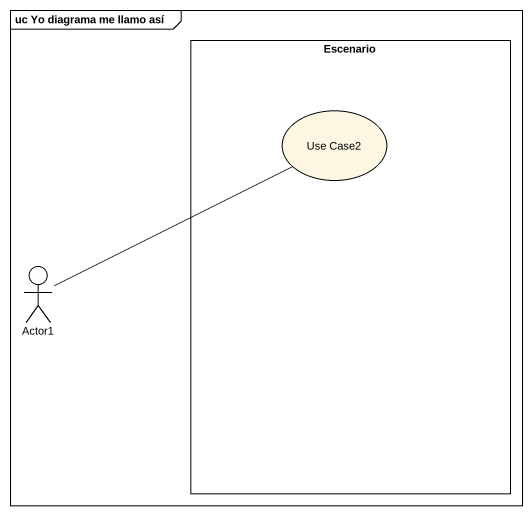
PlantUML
@startuml
mainframe uc Yo diagrama me llamo así
rectangle Escenario {
  usecase "Use Case2" as Use_Case2
}
actor Actor1
Actor1 -right- Use_Case2
@enduml
